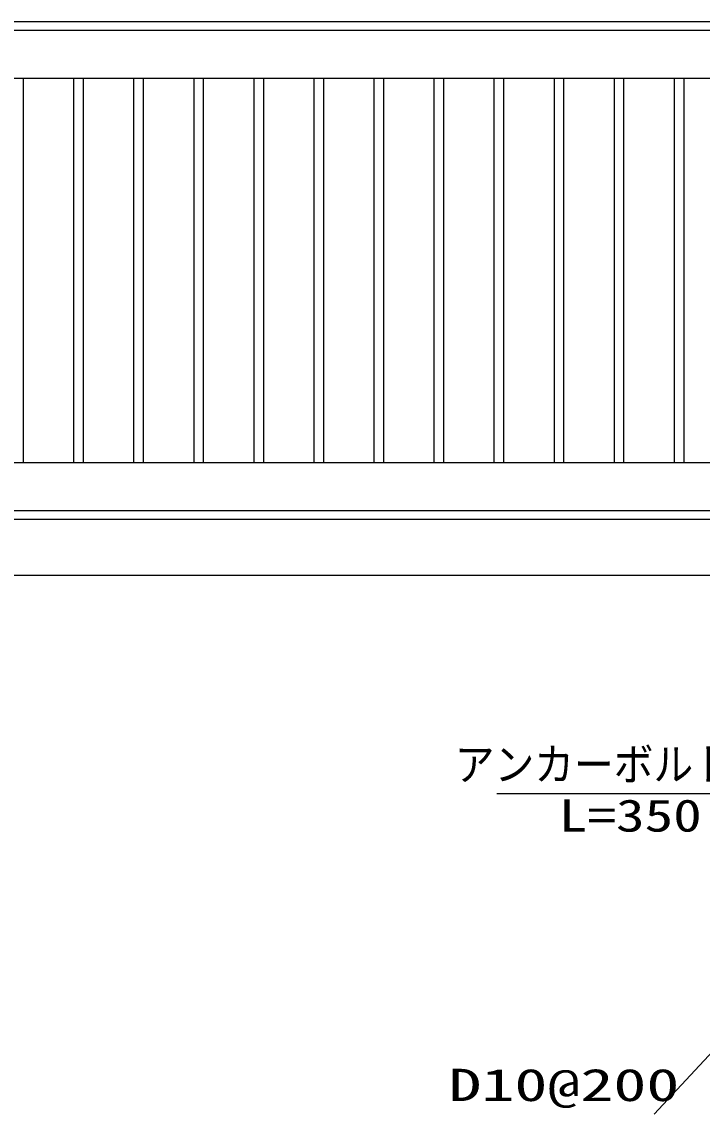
# Model space of a CAD drawing. Units: millimetres, scale not verified. Extents: x -5940 to 5940, y -4200 to 4200.
# Drawn here: x -1712 to -296, y -1595 to 679 of the extents above; entities that cross this region are included whole.
import ezdxf
from ezdxf.enums import TextEntityAlignment as Align

# ---------------------------------------------------------------- set-up
doc = ezdxf.new("R2010")
doc.units = ezdxf.units.MM
doc.header["$LTSCALE"] = 20
doc.layers.add('0-0_1', color=7, linetype='Continuous', lineweight=25)
doc.layers.add('0-2_0', color=7, linetype='Continuous', lineweight=25)
doc.styles.add('ＭＳ ゴシック', font='')
doc.styles.get('ＭＳ ゴシック').set_extended_font_data('MS Gothic')

msp = doc.modelspace()

# ---------------------------------------------------------------- linework, layer by layer
at = {"layer": '0-0_1'}
for p, q in [((306, 679.09), (-3694, 679.09)), ((306, 661.09), (-3694, 661.09)), ((306, 561.09), (-3594, 561.09)), ((-1709, 561.09), (-1709, -238.91)), ((-1604, 561.09), (-1604, -238.91)), ((-1584, 561.09), (-1584, -238.91)), ((-1479, 561.09), (-1479, -238.91)), ((-1459, 561.09), (-1459, -238.91)), ((-1354, 561.09), (-1354, -238.91)), ((-1334, 561.09), (-1334, -238.91)), ((-1229, 561.09), (-1229, -238.91)), ((-1209, 561.09), (-1209, -238.91)), ((-1104, 561.09), (-1104, -238.91)), ((-1084, 561.09), (-1084, -238.91)), ((-979, 561.09), (-979, -238.91)), ((-959, 561.09), (-959, -238.91)), ((-854, 561.09), (-854, -238.91)), ((-834, 561.09), (-834, -238.91)), ((-729, 561.09), (-729, -238.91)), ((-709, 561.09), (-709, -238.91)), ((-604, 561.09), (-604, -238.91)), ((-584, 561.09), (-584, -238.91)), ((-479, 561.09), (-479, -238.91)), ((-459, 561.09), (-459, -238.91)), ((-354, 561.09), (-354, -238.91)), ((-334, 561.09), (-334, -238.91)), ((306, -238.91), (-3594, -238.91)), ((306, -338.91), (-3694, -338.91)), ((306, -356.91), (-3694, -356.91)), ((1938.82, -473.91), (-3694, -473.91))]:
    msp.add_line(p, q, dxfattribs=at)
at = {"layer": '0-2_0'}
msp.add_line((-395.43, -1595.06), (248.78, -900.74), dxfattribs=at)
msp.add_lwpolyline([(-723.2, -927.67), (15.07, -927.67), (265.38, -604.45)], dxfattribs=at)

# ---------------------------------------------------------------- texts
at = {"layer": '0-2_0', "color": 3, "style": 'ＭＳ ゴシック'}
for s, height, width, p in [('アンカーボルト4-M16', 67.35, 0.9, (-810.39, -920.62)), ('L=350', 67.3, 1.3, (-593.99, -1027.06)), ('D10@200', 67.3, 1.5, (-823.76, -1588.01))]:
    msp.add_text(s, height=height, dxfattribs=dict(at, width=width)).set_placement(p, align=Align.BOTTOM_LEFT)

doc.saveas('drawing.dxf')
